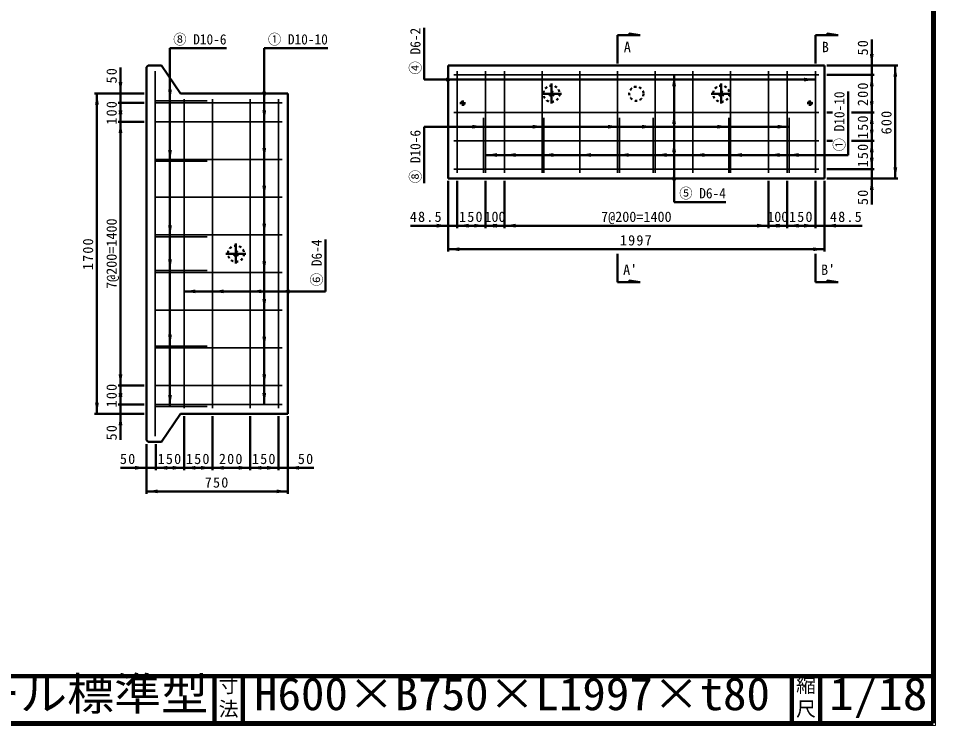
# Model space of a CAD drawing. Units: millimetres, scale not verified, with parts at other scales. Extents: x 100 to 4105, y 100 to 2870.
# Drawn here: x 2159 to 4105, y 100 to 1601 of the extents above; entities that cross this region are included whole.
import ezdxf
from ezdxf.enums import TextEntityAlignment as Align

# ---------------------------------------------------------------- set-up
doc = ezdxf.new("R2010")
doc.units = ezdxf.units.MM
doc.header["$LTSCALE"] = 5
doc.linetypes.add('USER1', pattern=[2.2, 1, -1.2])
doc.linetypes.add('USER2', pattern=[13.4, 10, -1.2, 1, -1.2])
doc.layers.add('V-nasSTD', color=7, linetype='Continuous', lineweight=50)
doc.styles.add('ＭＳ ゴシック', font='')
doc.styles.get('ＭＳ ゴシック').set_extended_font_data('MS Gothic')

msp = doc.modelspace()

# ---------------------------------------------------------------- hatches: boundary and pattern name
at = {"layer": 'V-nasSTD'}
for points in [[(3969.442, 1524.979), (3973.442, 1524.979), (3969.442, 1500.979), (3965.442, 1524.979)], [(4019.442, 1476.979), (4023.442, 1476.979), (4019.442, 1500.979), (4015.442, 1476.979)], [(3550.042, 1456.979), (3554.042, 1456.979), (3550.042, 1480.979), (3546.042, 1456.979)], [(3969.442, 1456.979), (3973.442, 1456.979), (3969.442, 1480.979), (3965.442, 1456.979)], [(2375.642, 1465.579), (2379.642, 1465.579), (2375.642, 1441.579), (2371.642, 1465.579)], [(3066.042, 1470.979), (3066.042, 1466.979), (3090.042, 1470.979), (3066.042, 1474.979)], [(3826.042, 1470.979), (3826.042, 1466.979), (3850.042, 1470.979), (3826.042, 1474.979)], [(2325.642, 1417.579), (2329.642, 1417.579), (2325.642, 1441.579), (2321.642, 1417.579)], [(2480.642, 1449.579), (2484.642, 1449.579), (2480.642, 1425.579), (2476.642, 1449.579)], [(2680.642, 1445.579), (2684.642, 1445.579), (2680.642, 1421.579), (2676.642, 1445.579)], [(2375.642, 1397.579), (2379.642, 1397.579), (2375.642, 1421.579), (2371.642, 1397.579)], [(3969.442, 1424.979), (3973.442, 1424.979), (3969.442, 1400.979), (3965.442, 1424.979)], [(2375.642, 1405.579), (2379.642, 1405.579), (2375.642, 1381.579), (2371.642, 1405.579)], [(2680.642, 1405.579), (2684.642, 1405.579), (2680.642, 1381.579), (2676.642, 1405.579)], [(3550.042, 1376.979), (3554.042, 1376.979), (3550.042, 1400.979), (3546.042, 1376.979)], [(3969.442, 1376.979), (3973.442, 1376.979), (3969.442, 1400.979), (3965.442, 1376.979)], [(2375.642, 1357.579), (2379.642, 1357.579), (2375.642, 1381.579), (2371.642, 1357.579)], [(3122.042, 1370.979), (3122.042, 1366.979), (3146.042, 1370.979), (3122.042, 1374.979)], [(3250.042, 1370.979), (3250.042, 1366.979), (3274.042, 1370.979), (3250.042, 1374.979)], [(3410.042, 1370.979), (3410.042, 1366.979), (3434.042, 1370.979), (3410.042, 1374.979)], [(3482.042, 1370.979), (3482.042, 1366.979), (3506.042, 1370.979), (3482.042, 1374.979)], [(3642.042, 1370.979), (3642.042, 1366.979), (3666.042, 1370.979), (3642.042, 1374.979)], [(3770.042, 1370.979), (3770.042, 1366.979), (3794.042, 1370.979), (3770.042, 1374.979)], [(3969.442, 1364.979), (3973.442, 1364.979), (3969.442, 1340.979), (3965.442, 1364.979)], [(2680.642, 1325.579), (2684.642, 1325.579), (2680.642, 1301.579), (2676.642, 1325.579)], [(3550.042, 1316.979), (3554.042, 1316.979), (3550.042, 1340.979), (3546.042, 1316.979)], [(3969.442, 1316.979), (3973.442, 1316.979), (3969.442, 1340.979), (3965.442, 1316.979)], [(2480.642, 1321.579), (2484.642, 1321.579), (2480.642, 1297.579), (2476.642, 1321.579)], [(3174.042, 1310.979), (3174.042, 1306.979), (3150.042, 1310.979), (3174.042, 1314.979)], [(3214.042, 1310.979), (3214.042, 1306.979), (3190.042, 1310.979), (3214.042, 1314.979)], [(3294.042, 1310.979), (3294.042, 1306.979), (3270.042, 1310.979), (3294.042, 1314.979)], [(3374.042, 1310.979), (3374.042, 1306.979), (3350.042, 1310.979), (3374.042, 1314.979)], [(3454.042, 1310.979), (3454.042, 1306.979), (3430.042, 1310.979), (3454.042, 1314.979)], [(3534.042, 1310.979), (3534.042, 1306.979), (3510.042, 1310.979), (3534.042, 1314.979)], [(3614.042, 1310.979), (3614.042, 1306.979), (3590.042, 1310.979), (3614.042, 1314.979)], [(3694.042, 1310.979), (3694.042, 1306.979), (3670.042, 1310.979), (3694.042, 1314.979)], [(3774.042, 1310.979), (3774.042, 1306.979), (3750.042, 1310.979), (3774.042, 1314.979)], [(3814.042, 1310.979), (3814.042, 1306.979), (3790.042, 1310.979), (3814.042, 1314.979)], [(3969.442, 1304.979), (3973.442, 1304.979), (3969.442, 1280.979), (3965.442, 1304.979)], [(4019.442, 1284.979), (4023.442, 1284.979), (4019.442, 1260.979), (4015.442, 1284.979)], [(3550.042, 1256.979), (3554.042, 1256.979), (3550.042, 1280.979), (3546.042, 1256.979)], [(2680.642, 1245.579), (2684.642, 1245.579), (2680.642, 1221.579), (2676.642, 1245.579)], [(3969.442, 1236.979), (3973.442, 1236.979), (3969.442, 1260.979), (3965.442, 1236.979)], [(2480.642, 1161.579), (2484.642, 1161.579), (2480.642, 1137.579), (2476.642, 1161.579)], [(2680.642, 1165.579), (2684.642, 1165.579), (2680.642, 1141.579), (2676.642, 1165.579)], [(3046.642, 1160.979), (3046.642, 1156.979), (3070.642, 1160.979), (3046.642, 1164.979)], [(3114.042, 1160.979), (3114.042, 1156.979), (3090.042, 1160.979), (3114.042, 1164.979)], [(3126.042, 1160.979), (3126.042, 1156.979), (3150.042, 1160.979), (3126.042, 1164.979)], [(3174.042, 1160.979), (3174.042, 1156.979), (3150.042, 1160.979), (3174.042, 1164.979)], [(3166.042, 1160.979), (3166.042, 1156.979), (3190.042, 1160.979), (3166.042, 1164.979)], [(3214.042, 1160.979), (3214.042, 1156.979), (3190.042, 1160.979), (3214.042, 1164.979)], [(3726.042, 1160.979), (3726.042, 1156.979), (3750.042, 1160.979), (3726.042, 1164.979)], [(3774.042, 1160.979), (3774.042, 1156.979), (3750.042, 1160.979), (3774.042, 1164.979)], [(3766.042, 1160.979), (3766.042, 1156.979), (3790.042, 1160.979), (3766.042, 1164.979)], [(3814.042, 1160.979), (3814.042, 1156.979), (3790.042, 1160.979), (3814.042, 1164.979)], [(3826.042, 1160.979), (3826.042, 1156.979), (3850.042, 1160.979), (3826.042, 1164.979)], [(3893.442, 1160.979), (3893.442, 1156.979), (3869.442, 1160.979), (3893.442, 1164.979)], [(3094.642, 1110.979), (3094.642, 1106.979), (3070.642, 1110.979), (3094.642, 1114.979)], [(3845.442, 1110.979), (3845.442, 1106.979), (3869.442, 1110.979), (3845.442, 1114.979)], [(2480.642, 1089.579), (2484.642, 1089.579), (2480.642, 1065.579), (2476.642, 1089.579)], [(2680.642, 1085.579), (2684.642, 1085.579), (2680.642, 1061.579), (2676.642, 1085.579)], [(2534.642, 1021.579), (2534.642, 1017.579), (2510.642, 1021.579), (2534.642, 1025.579)], [(2594.642, 1021.579), (2594.642, 1017.579), (2570.642, 1021.579), (2594.642, 1025.579)], [(2674.642, 1021.579), (2674.642, 1017.579), (2650.642, 1021.579), (2674.642, 1025.579)], [(2734.642, 1021.579), (2734.642, 1017.579), (2710.642, 1021.579), (2734.642, 1025.579)], [(2680.642, 1005.579), (2684.642, 1005.579), (2680.642, 981.579), (2676.642, 1005.579)], [(2480.642, 929.579), (2484.642, 929.579), (2480.642, 905.579), (2476.642, 929.579)], [(2680.642, 925.579), (2684.642, 925.579), (2680.642, 901.579), (2676.642, 925.579)], [(2375.642, 845.579), (2379.642, 845.579), (2375.642, 821.579), (2371.642, 845.579)], [(2680.642, 845.579), (2684.642, 845.579), (2680.642, 821.579), (2676.642, 845.579)], [(2375.642, 797.579), (2379.642, 797.579), (2375.642, 821.579), (2371.642, 797.579)], [(2375.642, 805.579), (2379.642, 805.579), (2375.642, 781.579), (2371.642, 805.579)], [(2480.642, 801.579), (2484.642, 801.579), (2480.642, 777.579), (2476.642, 801.579)], [(2680.642, 805.579), (2684.642, 805.579), (2680.642, 781.579), (2676.642, 805.579)], [(2325.642, 785.579), (2329.642, 785.579), (2325.642, 761.579), (2321.642, 785.579)], [(2375.642, 737.579), (2379.642, 737.579), (2375.642, 761.579), (2371.642, 737.579)], [(2406.642, 647.179), (2406.642, 643.179), (2430.642, 647.179), (2406.642, 651.179)], [(2474.642, 647.179), (2474.642, 643.179), (2450.642, 647.179), (2474.642, 651.179)], [(2486.642, 647.179), (2486.642, 643.179), (2510.642, 647.179), (2486.642, 651.179)], [(2534.642, 647.179), (2534.642, 643.179), (2510.642, 647.179), (2534.642, 651.179)], [(2546.642, 647.179), (2546.642, 643.179), (2570.642, 647.179), (2546.642, 651.179)], [(2594.642, 647.179), (2594.642, 643.179), (2570.642, 647.179), (2594.642, 651.179)], [(2626.642, 647.179), (2626.642, 643.179), (2650.642, 647.179), (2626.642, 651.179)], [(2674.642, 647.179), (2674.642, 643.179), (2650.642, 647.179), (2674.642, 651.179)], [(2686.642, 647.179), (2686.642, 643.179), (2710.642, 647.179), (2686.642, 651.179)], [(2754.642, 647.179), (2754.642, 643.179), (2730.642, 647.179), (2754.642, 651.179)], [(2454.642, 597.179), (2454.642, 593.179), (2430.642, 597.179), (2454.642, 601.179)], [(2706.642, 597.179), (2706.642, 593.179), (2730.642, 597.179), (2706.642, 601.179)]]:
    msp.add_hatch(color=256, dxfattribs=at).paths.add_polyline_path(points)

# ---------------------------------------------------------------- linework, layer by layer
at = {"layer": 'V-nasSTD', "lineweight": 100}
for p, q in [((4100, 105), (4100, 2865)), ((105, 205), (4100, 205)), ((2575, 205), (2575, 105)), ((2635, 205), (2635, 105)), ((3800, 205), (3800, 105)), ((3860, 205), (3860, 105)), ((105, 105), (4100, 105))]:
    msp.add_line(p, q, dxfattribs=at)
at = {"layer": 'V-nasSTD'}
for p, q in [((3020.042, 1470.979), (3020.042, 1580.979)), ((3430.042, 1504.979), (3430.042, 1564.979)), ((3455.042, 1564.979), (3430.042, 1564.979)), ((3455.042, 1564.979), (3455.042, 1568.819)), ((3455.042, 1568.819), (3478.082, 1564.979)), ((3455.042, 1564.979), (3478.082, 1564.979)), ((3850.042, 1504.979), (3850.042, 1564.979)), ((3875.042, 1564.979), (3850.042, 1564.979)), ((3875.042, 1564.979), (3875.042, 1568.819)), ((3875.042, 1568.819), (3898.082, 1564.979)), ((3875.042, 1564.979), (3898.082, 1564.979)), ((2480.642, 777.579), (2480.642, 1537.579)), ((2480.642, 1537.579), (2600.642, 1537.579)), ((2680.642, 781.579), (2680.642, 1537.579)), ((2680.642, 1537.579), (2815.642, 1537.579)), ((3969.442, 1500.979), (3969.442, 1555.979)), ((2434.242, 1500.979), (2430.642, 1497.379)), ((2462.642, 1500.979), (2434.242, 1500.979)), ((2462.642, 1500.979), (2502.642, 1441.579)), ((3070.642, 1500.979), (3070.642, 1260.979)), ((3869.442, 1500.979), (3070.642, 1500.979)), ((3869.442, 1260.979), (3869.442, 1500.979)), ((3874.442, 1500.979), (4024.442, 1500.979)), ((3969.442, 1500.979), (3969.442, 1480.979)), ((4019.442, 1500.979), (4019.442, 1260.979)), ((2375.642, 1441.579), (2375.642, 1496.579)), ((2430.642, 1497.379), (2430.642, 705.779)), ((3550.042, 1210.979), (3550.042, 1480.979)), ((3874.442, 1480.979), (3974.442, 1480.979)), ((3969.442, 1480.979), (3969.442, 1400.979)), ((3850.042, 1470.979), (3020.042, 1470.979)), ((2425.642, 1441.579), (2320.642, 1441.579)), ((2325.642, 1441.579), (2325.642, 761.579)), ((2375.642, 1421.579), (2375.642, 1441.579)), ((2730.642, 1441.579), (2502.642, 1441.579)), ((2730.642, 761.579), (2730.642, 1441.579)), ((3919.442, 1310.979), (3919.442, 1445.979)), ((2425.642, 1421.579), (2370.642, 1421.579)), ((2375.642, 1421.579), (2375.642, 1381.579)), ((3874.442, 1400.979), (3886.442, 1400.979)), ((3926.442, 1400.979), (3974.442, 1400.979)), ((3969.442, 1400.979), (3969.442, 1340.979)), ((2425.642, 1381.579), (2370.642, 1381.579)), ((2375.642, 821.579), (2375.642, 1381.579)), ((3794.042, 1370.979), (3020.042, 1370.979)), ((3020.042, 1250.979), (3020.042, 1370.979)), ((3874.442, 1340.979), (3886.442, 1340.979)), ((3926.442, 1340.979), (3974.442, 1340.979)), ((3969.442, 1340.979), (3969.442, 1280.979)), ((3919.442, 1310.979), (3150.042, 1310.979)), ((3874.442, 1280.979), (3974.442, 1280.979)), ((3969.442, 1260.979), (3969.442, 1280.979)), ((3070.642, 1260.979), (3869.442, 1260.979)), ((3070.642, 1255.979), (3070.642, 1105.979)), ((3090.042, 1255.979), (3090.042, 1155.979)), ((3150.042, 1255.979), (3150.042, 1155.979)), ((3190.042, 1255.979), (3190.042, 1155.979)), ((3750.042, 1255.979), (3750.042, 1155.979)), ((3790.042, 1255.979), (3790.042, 1155.979)), ((3850.042, 1255.979), (3850.042, 1155.979)), ((3869.442, 1255.979), (3869.442, 1105.979)), ((3874.442, 1260.979), (4024.442, 1260.979)), ((3969.442, 1260.979), (3969.442, 1205.979)), ((3550.042, 1210.979), (3660.042, 1210.979)), ((2990.642, 1160.979), (3070.642, 1160.979)), ((3070.642, 1160.979), (3090.042, 1160.979)), ((3090.042, 1160.979), (3150.042, 1160.979)), ((3150.042, 1160.979), (3190.042, 1160.979)), ((3190.042, 1160.979), (3750.042, 1160.979)), ((3790.042, 1160.979), (3750.042, 1160.979)), ((3850.042, 1160.979), (3790.042, 1160.979)), ((3869.442, 1160.979), (3850.042, 1160.979)), ((3949.442, 1160.979), (3869.442, 1160.979)), ((2810.642, 1021.579), (2810.642, 1131.579)), ((3070.642, 1110.979), (3869.442, 1110.979)), ((3430.042, 1100.979), (3430.042, 1040.979)), ((3850.042, 1100.979), (3850.042, 1040.979)), ((3455.042, 1040.979), (3430.042, 1040.979)), ((3455.042, 1040.979), (3455.042, 1044.819)), ((3455.042, 1044.819), (3478.082, 1040.979)), ((3455.042, 1040.979), (3478.082, 1040.979)), ((3875.042, 1040.979), (3850.042, 1040.979)), ((3875.042, 1040.979), (3875.042, 1044.819)), ((3875.042, 1044.819), (3898.082, 1040.979)), ((3898.082, 1040.979), (3875.042, 1040.979)), ((2510.642, 1021.579), (2810.642, 1021.579)), ((2425.642, 821.579), (2370.642, 821.579)), ((2375.642, 781.579), (2375.642, 821.579)), ((2425.642, 781.579), (2370.642, 781.579)), ((2375.642, 781.579), (2375.642, 761.579)), ((2425.642, 761.579), (2320.642, 761.579)), ((2375.642, 761.579), (2375.642, 706.579)), ((2502.642, 761.579), (2462.642, 702.179)), ((2730.642, 761.579), (2502.642, 761.579)), ((2510.642, 642.179), (2510.642, 756.579)), ((2570.642, 642.179), (2570.642, 756.579)), ((2650.642, 642.179), (2650.642, 756.579)), ((2710.642, 642.179), (2710.642, 756.579)), ((2730.642, 592.179), (2730.642, 756.579)), ((2430.642, 705.779), (2434.242, 702.179)), ((2434.242, 702.179), (2462.642, 702.179)), ((2430.642, 592.179), (2430.642, 697.179)), ((2450.642, 642.179), (2450.642, 697.179)), ((2430.642, 647.179), (2375.642, 647.179)), ((2450.642, 647.179), (2430.642, 647.179)), ((2450.642, 647.179), (2510.642, 647.179)), ((2510.642, 647.179), (2570.642, 647.179)), ((2570.642, 647.179), (2650.642, 647.179)), ((2650.642, 647.179), (2710.642, 647.179)), ((2710.642, 647.179), (2730.642, 647.179)), ((2730.642, 647.179), (2785.642, 647.179)), ((2730.642, 597.179), (2430.642, 597.179))]:
    msp.add_line(p, q, dxfattribs=at)
at = {"layer": 'V-nasSTD', "lineweight": 35}
for p, q in [((2449.442, 1488.579), (2449.442, 714.579)), ((3082.642, 1480.979), (3857.442, 1480.979)), ((3090.042, 1488.979), (3090.042, 1272.979)), ((3150.042, 1488.979), (3150.042, 1272.979)), ((3190.042, 1488.979), (3190.042, 1272.979)), ((3270.042, 1488.979), (3270.042, 1272.979)), ((3350.042, 1488.979), (3350.042, 1272.979)), ((3430.042, 1488.979), (3430.042, 1272.979)), ((3510.042, 1488.979), (3510.042, 1272.979)), ((3590.042, 1488.979), (3590.042, 1272.979)), ((3670.042, 1488.979), (3670.042, 1272.979)), ((3750.042, 1488.979), (3750.042, 1272.979)), ((3790.042, 1488.979), (3790.042, 1272.979)), ((3850.042, 1488.979), (3850.042, 1272.979)), ((2448.642, 1425.579), (2559.672, 1425.579)), ((2718.642, 1421.579), (2450.642, 1421.579)), ((2510.642, 773.579), (2510.642, 1429.579)), ((2570.642, 773.579), (2570.642, 1429.579)), ((2650.642, 773.579), (2650.642, 1429.579)), ((2710.642, 773.579), (2710.642, 1429.579)), ((3082.642, 1400.979), (3857.442, 1400.979)), ((3146.042, 1390.008), (3146.042, 1272.979)), ((3274.042, 1390.008), (3274.042, 1272.979)), ((3434.042, 1390.008), (3434.042, 1272.979)), ((3506.042, 1390.008), (3506.042, 1272.979)), ((3666.042, 1390.008), (3666.042, 1272.979)), ((3794.042, 1390.008), (3794.042, 1272.979)), ((2718.642, 1381.579), (2450.642, 1381.579)), ((3082.642, 1340.979), (3857.442, 1340.979)), ((2448.642, 1297.579), (2559.672, 1297.579)), ((2718.642, 1301.579), (2450.642, 1301.579)), ((3082.642, 1280.979), (3857.442, 1280.979)), ((2718.642, 1221.579), (2450.642, 1221.579)), ((2448.642, 1137.579), (2559.672, 1137.579)), ((2718.642, 1141.579), (2450.642, 1141.579)), ((2448.642, 1065.579), (2559.672, 1065.579)), ((2718.642, 1061.579), (2450.642, 1061.579)), ((2718.642, 981.579), (2450.642, 981.579)), ((2448.642, 905.579), (2559.672, 905.579)), ((2718.642, 901.579), (2450.642, 901.579)), ((2718.642, 821.579), (2450.642, 821.579)), ((2718.642, 781.579), (2450.642, 781.579)), ((2448.642, 777.579), (2559.672, 777.579))]:
    msp.add_line(p, q, dxfattribs=at)
at = {"layer": 'V-nasSTD', "linetype": 'USER2'}
for p, q in [((3290.042, 1462.779), (3290.042, 1420.379)), ((3650.042, 1462.779), (3650.042, 1420.379)), ((3268.842, 1440.979), (3311.242, 1440.979)), ((3628.842, 1440.979), (3671.242, 1440.979)), ((3095.842, 1420.979), (3107.842, 1420.979)), ((3101.842, 1414.979), (3101.842, 1426.979)), ((3832.242, 1420.979), (3844.242, 1420.979)), ((3838.242, 1414.979), (3838.242, 1426.979)), ((2620.642, 1123.379), (2620.642, 1080.979)), ((2599.442, 1101.579), (2641.842, 1101.579))]:
    msp.add_line(p, q, dxfattribs=at)
at = {"layer": 'V-nasSTD', "lineweight": 13}
msp.add_lwpolyline([(100, 100), (100, 2870), (4105, 2870), (4105, 100)], close=True, dxfattribs=at)
at = {"layer": 'V-nasSTD', "linetype": 'USER1'}
for centre, radius in [((3290.042, 1440.979), 17.2), ((3290.042, 1440.979), 5), ((3470.042, 1440.979), 15), ((3650.042, 1440.979), 17.2), ((3650.042, 1440.979), 5), ((3101.842, 1420.979), 3.8), ((3101.842, 1420.979), 2.4), ((3101.842, 1420.979), 2), ((3838.242, 1420.979), 3.8), ((3838.242, 1420.979), 2.4), ((3838.242, 1420.979), 2), ((2620.642, 1101.579), 17.2), ((2620.642, 1101.579), 5)]:
    msp.add_circle(centre, radius, dxfattribs=at)

# ---------------------------------------------------------------- texts
at = {"layer": 'V-nasSTD', "style": 'ＭＳ ゴシック', "width": 0.95}
for s, p in [('④ D6-2', (2990.234, 1531.423)), ('① D10-10', (3889.634, 1382.264)), ('⑧ D10-6', (2990.234, 1307.614)), ('⑥ D6-4', (2780.834, 1082.023))]:
    msp.add_text(s, height=21.85, rotation=90, dxfattribs=at).set_placement(p, align=Align.TOP_CENTER)
for s, p in [('⑧ D10-6', (2544.007, 1567.387)), ('① D10-10', (2751.928, 1567.387)), ('⑤ D6-4', (3610.487, 1240.787))]:
    msp.add_text(s, height=21.85, dxfattribs=at).set_placement(p, align=Align.TOP_CENTER)
at = {"layer": 'V-nasSTD', "style": 'ＭＳ ゴシック'}
for s, p in [('A', (3450.908, 1551.155)), ('B', (3870.908, 1551.155)), ('100', (3170.042, 1190.979)), ('7@200=1400', (3470.042, 1190.979)), ('100', (3770.042, 1190.979)), ("A'", (3456.931, 1078.535)), ("B'", (3876.931, 1078.535))]:
    msp.add_text(s, height=21.99, dxfattribs=at).set_placement(p, align=Align.TOP_CENTER)
msp.add_text('7@200=1400', height=21.99, rotation=90, dxfattribs=at).set_placement((2345.642, 1101.579), align=Align.TOP_CENTER)
for s, width, p in [('1stタッチウォール標準型', 1.05, (1414.75, 202.47)), ('H600×B750×L1997×t80', 1.05, (2659, 202.508)), ('1/18', 1.1, (3879, 202.582))]:
    msp.add_text(s, height=69.65, dxfattribs=dict(at, width=width)).set_placement(p, align=Align.TOP_LEFT)
for s, p in [('寸', (2583.982, 200.999)), ('縮', (3808.982, 200.999)), ('法', (2583.976, 151.01)), ('尺', (3808.976, 151.01))]:
    msp.add_text(s, height=30.79, dxfattribs=at).set_placement(p, align=Align.TOP_LEFT)
at = {"layer": 'V-nasSTD', "char_height": 21.99, "attachment_point": 2, "rotation": 90, "style": 'ＭＳ ゴシック'}
for s, insert in [('\\T1.17;50', (3939.442, 1539.729)), ('\\T1.17;50', (2345.642, 1480.329)), ('\\T1.17;200', (3939.442, 1440.979)), ('\\T1.17;100', (2345.642, 1401.579)), ('\\T1.17;600', (3989.442, 1380.979)), ('\\T1.17;150', (3939.442, 1370.979)), ('\\T1.17;150', (3939.442, 1310.979)), ('\\T1.17;50', (3939.442, 1222.229)), ('\\T1.17;1700', (2295.642, 1101.579)), ('\\T1.17;100', (2345.642, 801.579)), ('\\T1.17;50', (2345.642, 722.829))]:
    msp.add_mtext(s, dxfattribs=dict(at, insert=insert))
at = {"layer": 'V-nasSTD', "char_height": 21.99, "attachment_point": 2, "style": 'ＭＳ ゴシック'}
for s, insert in [('\\T1.17;48.5', (3024.392, 1190.979)), ('\\T1.17;150', (3120.042, 1190.979)), ('\\T1.17;150', (3820.042, 1190.979)), ('\\T1.17;48.5', (3915.692, 1190.979)), ('\\T1.17;1997', (3470.042, 1140.979)), ('\\T1.17;50', (2391.892, 677.179)), ('\\T1.17;150', (2480.642, 677.179)), ('\\T1.17;150', (2540.642, 677.179)), ('\\T1.17;200', (2610.642, 677.179)), ('\\T1.17;150', (2680.642, 677.179)), ('\\T1.17;50', (2769.392, 677.179)), ('\\T1.17;750', (2580.642, 627.179))]:
    msp.add_mtext(s, dxfattribs=dict(at, insert=insert))

doc.saveas('drawing.dxf')
